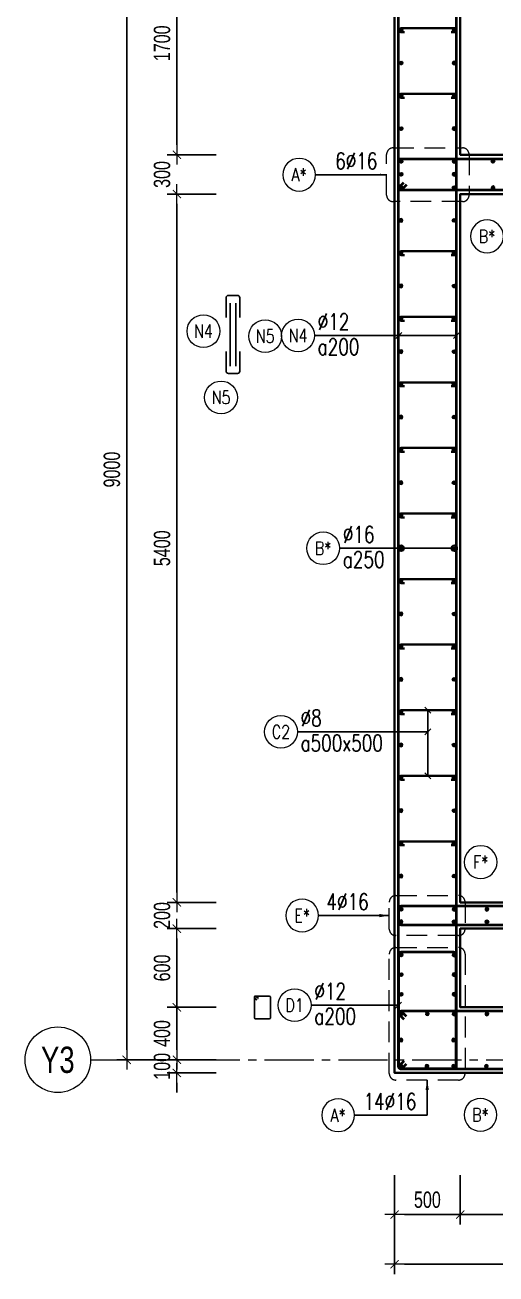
# Model space of a CAD drawing. Header units: millimetres. Extents: x 738475 to 1279438, y -34239 to 156422.
# Drawn here: x 1061456 to 1065044, y 100264 to 109788 of the extents above; entities that cross this region are included whole.
import ezdxf
from ezdxf.enums import TextEntityAlignment as Align

# ---------------------------------------------------------------- set-up
doc = ezdxf.new("R2010")
doc.units = ezdxf.units.MM
doc.header["$MEASUREMENT"] = 0
for name, pattern in [('HIDDEN', [9.525, 6.35, -3.175]), ('HIDDEN2', [4.7625, 3.175, -1.5875]), ('HT_Dim Grid$0$CENTER2', [1.125, 0.75, -0.125, 0.125, -0.125]), ('HT_Grid$0$CENTER2', [1.125, 0.75, -0.125, 0.125, -0.125])]:
    doc.linetypes.add(name, pattern=pattern)
doc.layers.get('0').update_dxf_attribs({"lineweight": 20})
doc.layers.get('Defpoints').update_dxf_attribs({"color": 151, "lineweight": 9})
doc.layers.add('Hidden', color=9, linetype='HIDDEN')
doc.layers.add('Ligature', color=1, linetype='Continuous')
for name, color, linetype, lineweight in [('HT_Dim Grid$0$NDC_S_AXIS', 5, 'HT_Dim Grid$0$CENTER2', 13), ('HT_Dim Grid$0$NDC_S_SYMBOL', 1, 'Continuous', 15), ('HT_Dim Grid$0$NDC_S_TEXT SYMBOL', 7, 'Continuous', 20), ('HT_Grid$0$NDC_S_AXIS', 5, 'HT_Grid$0$CENTER2', 13), ('KC-LEADER', 153, 'Continuous', 18), ('KC-THEP', 6, 'Continuous', 40), ('NDC_S_DIM', 1, 'Continuous', 15), ('NDC_S_HIDDEN', 8, 'HIDDEN2', 13), ('NDC_S_LEADER', 1, 'Continuous', 15), ('NDC_S_REBAR', 4, 'Continuous', 35), ('NDC_S_STIRRUP', 4, 'Continuous', 40), ('NDC_S_VN TEXT', 7, 'Continuous', 20), ('NDC_S_WALL', 6, 'Continuous', 35)]:
    doc.layers.add(name, color=color, linetype=linetype, lineweight=lineweight)
doc.styles.add('HT_Dim Grid$0$NDC_ANNO', font='', dxfattribs={"width": 0.8})
doc.styles.add('NDC_ARIAL', font='arial.ttf', dxfattribs={"width": 0.85})
doc.styles.add('NDC_DIM', font='', dxfattribs={"width": 0.75})
doc.styles.add('NDC_EN TXT', font='romans.shx', dxfattribs={"width": 0.8})
doc.styles.get('HT_Dim Grid$0$NDC_ANNO').set_extended_font_data('Dotum')
doc.styles.get('NDC_DIM').set_extended_font_data('Dotum')
doc.dimstyles.new('NDC_1-50', dxfattribs={"dimscale": 50, "dimtxt": 2.5, "dimasz": 1, "dimexe": 1.5, "dimexo": 0, "dimgap": 0.8, "dimtad": 1, "dimdec": 0, "dimdsep": 46, "dimtxsty": 'NDC_ARIAL', "dimblk": 'DIMMARK', "dimcen": 49999.938995, "dimdle": 1.5, "dimclrd": 1, "dimclre": 1, "dimclrt": 3, "dimadec": 0, "dimazin": 0, "dimtfac": 1, "dimtdec": 0, "dimtix": 1, "dimtmove": 2, "dimatfit": 3, "dimfxl": 1, "dimarcsym": 0})
doc.dimstyles.new('NDC_dim_30', dxfattribs={"dimscale": 30, "dimtxt": 2.5, "dimasz": 1.5, "dimexe": 1.5, "dimexo": 2.5, "dimgap": 1, "dimtad": 1, "dimdec": 0, "dimzin": 0, "dimdsep": 46, "dimtxsty": 'NDC_DIM', "dimblk": 'DIMMARK', "dimcen": 0.09, "dimdle": 1.2, "dimclrd": 1, "dimclre": 1, "dimclrt": 3, "dimadec": 0, "dimazin": 0, "dimtfac": 1, "dimtdec": 0, "dimtix": 1, "dimtofl": 0, "dimtmove": 0, "dimatfit": 3, "dimfxl": 6, "dimfxlon": 1, "dimtolj": 1, "dimtzin": 0, "dimarcsym": 0})
doc.dimstyles.new('NDC_dim_50', dxfattribs={"dimscale": 50, "dimtxt": 2.5, "dimasz": 1.5, "dimexe": 1.5, "dimexo": 2.5, "dimgap": 1, "dimtad": 1, "dimdec": 0, "dimzin": 0, "dimdsep": 46, "dimtxsty": 'NDC_DIM', "dimblk": 'DIMMARK', "dimcen": 0.09, "dimdle": 1.2, "dimclrd": 1, "dimclre": 1, "dimclrt": 3, "dimadec": 0, "dimazin": 0, "dimtfac": 1, "dimtdec": 0, "dimtix": 1, "dimtofl": 0, "dimtmove": 0, "dimatfit": 3, "dimfxl": 6, "dimfxlon": 1, "dimtolj": 1, "dimtzin": 0, "dimarcsym": 0})

# ---------------------------------------------------------------- blocks, each defined once
blk = doc.blocks.new('THEP')
at = {"layer": 'KC-LEADER', "color": 6}
blk.add_circle((0, 0), 14, dxfattribs=at)
at = {"layer": 'KC-THEP'}
for p, q in [((-14, 0), (14, 0)), ((9.9, 9.9), (-9.9, -9.9)), ((-9.9, 9.9), (9.9, -9.9)), ((0, 14), (0, -14))]:
    blk.add_line(p, q, dxfattribs=at)
blk = doc.blocks.new('DIMMARK')
at = {"layer": 'NDC_S_DIM', "color": 1}
blk.add_line((-1.5, 0), (1, 0), dxfattribs=at)
at = {"layer": 'NDC_S_DIM', "color": 2, "const_width": 0.1}
blk.add_lwpolyline([(-0.42, -0.42), (0.42, 0.42)], dxfattribs=at)
blk = doc.blocks.new('*U9')
blk.add_circle((2.5, 0), 2.5)
at = {"layer": 'NDC_S_VN TEXT', "color": 3, "style": 'NDC_EN TXT', "width": 0.75}
blk.add_attdef('DK2', text='', height=2.5, dxfattribs=at).set_placement((-0.85, 0.85), align=Align.RIGHT)
at = {"layer": 'NDC_S_VN TEXT', "color": 7, "style": 'NDC_EN TXT', "width": 0.8}
blk.add_attdef('SH3', text='', height=2, dxfattribs=at).set_placement((2.5, 0), align=Align.MIDDLE)
blk = doc.blocks.new('*U11')
blk.add_circle((-2.5, 0), 2.5)
at = {"layer": 'NDC_S_VN TEXT', "color": 3, "style": 'NDC_EN TXT', "width": 0.75}
for tag, p in [('DK1', (0.5, 0.85)), ('KC1', (0.5, -2.97))]:
    blk.add_attdef(tag, p, '', height=2.5, dxfattribs=at)
at = {"layer": 'NDC_S_VN TEXT', "color": 7, "style": 'NDC_EN TXT', "width": 0.8}
blk.add_attdef('SH2', text='', height=2, dxfattribs=at).set_placement((-2.5, 0), align=Align.MIDDLE)
blk = doc.blocks.new('*U10')
blk.add_circle((2.5, 0), 2.5)
at = {"layer": 'NDC_S_VN TEXT', "color": 3, "style": 'NDC_EN TXT'}
for tag, width, p in [('DK2', 0.75, (-0.85, 0.85)), ('KC2', 0.8, (-0.85, -2.97))]:
    blk.add_attdef(tag, text='', height=2.5, dxfattribs=dict(at, width=width)).set_placement(p, align=Align.RIGHT)
at = {"layer": 'NDC_S_VN TEXT', "color": 7, "style": 'NDC_EN TXT', "width": 0.8}
blk.add_attdef('SH3', text='', height=2, dxfattribs=at).set_placement((2.5, 0), align=Align.MIDDLE)
blk = doc.blocks.new('A$C7BC65A55')
at = {"layer": 'Ligature'}
for p, q in [((-15.2, 372, 0), (-15.2, 38.5, 0)), ((15.2, 372, 0), (15.2, 38.5, 0))]:
    blk.add_line(p, q, dxfattribs=at)
for points in [[(-36.2, 296.5), (-36.2, 400.9, -0.414214), (-24, 413.1), (24, 413.1, -0.414214), (36.2, 400.9), (36.2, 296.5)], [(-36.2, 116.5), (-36.2, 12.2, 0.414214), (-24, 0), (24, 0, 0.414214), (36.2, 12.2), (36.2, 116.5)]]:
    blk.add_lwpolyline(points, format="xyb", dxfattribs=at)
blk = doc.blocks.new('*U12')
blk.add_circle((-2.5, 0), 2.5)
at = {"layer": 'NDC_S_VN TEXT', "color": 3, "style": 'NDC_EN TXT', "width": 0.75}
for tag, p in [('DK1', (0.5, 0.85)), ('KC1', (0.5, -2.97))]:
    blk.add_attdef(tag, p, '', height=2.5, dxfattribs=at)
at = {"layer": 'NDC_S_VN TEXT', "color": 7, "style": 'NDC_EN TXT', "width": 0.8}
blk.add_attdef('SH2', text='', height=2, dxfattribs=at).set_placement((-2.5, 0), align=Align.MIDDLE)
blk = doc.blocks.new('*D1148')
at = {"layer": 'Defpoints', "color": 0, "transparency": 16777216}
for p in [(1062231.1, 110897.8), (1064282.8, 110897.8), (1064271.7, 101897.8)]:
    blk.add_point(p, dxfattribs=at)
at = {"layer": 'NDC_S_DIM', "color": 1, "lineweight": -2, "transparency": 16777216}
for p, q in [((1062531.1, 110897.8), (1062156.1, 110897.8)), ((1062231.1, 101972.8), (1062231.1, 110822.8)), ((1062531.1, 101897.8), (1062156.1, 101897.8))]:
    blk.add_line(p, q, dxfattribs=at)
at = {"layer": 'NDC_S_DIM', "color": 1, "lineweight": -2, "transparency": 16777216, "xscale": 75, "yscale": 75, "zscale": 75}
for p, rotation in [((1062231.1, 110897.8), 90), ((1062231.1, 101897.8), 270)]:
    blk.add_blockref('DIMMARK', p, dxfattribs=dict(at, rotation=rotation))
at = {"layer": 'NDC_S_DIM', "color": 3, "transparency": 16777216, "insert": (1062118.5, 106397.8), "char_height": 125, "attachment_point": 5, "rotation": 90, "style": 'NDC_DIM'}
blk.add_mtext('\\A1;9000', dxfattribs=at)
blk = doc.blocks.new('*D1149')
at = {"layer": 'Defpoints', "color": 0, "transparency": 16777216}
for p in [(1064771.7, 102379.5), (1064271.7, 101879.5), (1064771.7, 100717.5)]:
    blk.add_point(p, dxfattribs=at)
at = {"layer": 'NDC_S_DIM', "color": 1, "lineweight": -2, "transparency": 16777216}
for p, q in [((1064271.7, 101017.5), (1064271.7, 100642.5)), ((1064771.7, 101017.5), (1064771.7, 100642.5)), ((1064346.7, 100717.5), (1064696.7, 100717.5))]:
    blk.add_line(p, q, dxfattribs=at)
at = {"layer": 'NDC_S_DIM', "color": 1, "lineweight": -2, "transparency": 16777216, "xscale": 75, "yscale": 75, "zscale": 75, "rotation": 180}
blk.add_blockref('DIMMARK', (1064271.7, 100717.5), dxfattribs=at)
at = {"layer": 'NDC_S_DIM', "color": 1, "lineweight": -2, "transparency": 16777216, "xscale": 75, "yscale": 75, "zscale": 75}
blk.add_blockref('DIMMARK', (1064771.7, 100717.5), dxfattribs=at)
at = {"layer": 'NDC_S_DIM', "color": 3, "transparency": 16777216, "insert": (1064521.7, 100830.1), "char_height": 125, "attachment_point": 5, "style": 'NDC_DIM'}
blk.add_mtext('\\A1;500', dxfattribs=at)
blk = doc.blocks.new('*D1150')
at = {"layer": 'Defpoints', "color": 0, "transparency": 16777216}
for p in [(1064771.7, 102379.5), (1067471.7, 102379.5), (1067471.7, 100717.5)]:
    blk.add_point(p, dxfattribs=at)
at = {"layer": 'NDC_S_DIM', "color": 1, "lineweight": -2, "transparency": 16777216}
for p, q in [((1064771.7, 101017.5), (1064771.7, 100642.5)), ((1067471.7, 101017.5), (1067471.7, 100642.5)), ((1064846.7, 100717.5), (1067396.7, 100717.5))]:
    blk.add_line(p, q, dxfattribs=at)
at = {"layer": 'NDC_S_DIM', "color": 1, "lineweight": -2, "transparency": 16777216, "xscale": 75, "yscale": 75, "zscale": 75, "rotation": 180}
blk.add_blockref('DIMMARK', (1064771.7, 100717.5), dxfattribs=at)
at = {"layer": 'NDC_S_DIM', "color": 1, "lineweight": -2, "transparency": 16777216, "xscale": 75, "yscale": 75, "zscale": 75}
blk.add_blockref('DIMMARK', (1067471.7, 100717.5), dxfattribs=at)
at = {"layer": 'NDC_S_DIM', "color": 3, "transparency": 16777216, "insert": (1066121.7, 100830.1), "char_height": 125, "attachment_point": 5, "style": 'NDC_DIM'}
blk.add_mtext('\\A1;2700', dxfattribs=at)
blk = doc.blocks.new('*D1159')
at = {"layer": 'Defpoints', "color": 0, "transparency": 16777216}
for p in [(1064271.7, 101879.5), (1073071.7, 101897.8), (1073071.7, 100339.2)]:
    blk.add_point(p, dxfattribs=at)
at = {"layer": 'NDC_S_DIM', "color": 1, "lineweight": -2, "transparency": 16777216}
for p, q in [((1064271.7, 100639.2), (1064271.7, 100264.2)), ((1073071.7, 100639.2), (1073071.7, 100264.2)), ((1064346.7, 100339.2), (1072996.7, 100339.2))]:
    blk.add_line(p, q, dxfattribs=at)
at = {"layer": 'NDC_S_DIM', "color": 1, "lineweight": -2, "transparency": 16777216, "xscale": 75, "yscale": 75, "zscale": 75, "rotation": 180}
blk.add_blockref('DIMMARK', (1064271.7, 100339.2), dxfattribs=at)
at = {"layer": 'NDC_S_DIM', "color": 1, "lineweight": -2, "transparency": 16777216, "xscale": 75, "yscale": 75, "zscale": 75}
blk.add_blockref('DIMMARK', (1073071.7, 100339.2), dxfattribs=at)
at = {"layer": 'NDC_S_DIM', "color": 3, "transparency": 16777216, "insert": (1068671.7, 100451.8), "char_height": 125, "attachment_point": 5, "style": 'NDC_DIM'}
blk.add_mtext('\\A1;8800', dxfattribs=at)
blk = doc.blocks.new('*U20')
at = {"layer": 'HT_Dim Grid$0$NDC_S_SYMBOL'}
blk.add_line((5, 0), (9, 0), dxfattribs=at)
blk.add_circle((0, 0), 5, dxfattribs=at)
at = {"layer": 'HT_Dim Grid$0$NDC_S_TEXT SYMBOL', "color": 7, "style": 'HT_Dim Grid$0$NDC_ANNO', "width": 0.8}
blk.add_attdef('GRID', text='', height=4, rotation=270, dxfattribs=at).set_placement((0, 0), align=Align.MIDDLE)
blk = doc.blocks.new('*D1175')
at = {"layer": 'Defpoints', "color": 0, "ltscale": 200, "transparency": 16777216}
for p in [(1064771.7, 110497.8), (1062613, 108797.8), (1064771.7, 108797.8)]:
    blk.add_point(p, dxfattribs=at)
at = {"layer": 'NDC_S_DIM', "color": 1, "lineweight": -2, "ltscale": 200, "transparency": 16777216}
for p, q in [((1062913, 110497.8), (1062538, 110497.8)), ((1062613, 110422.8), (1062613, 108872.8)), ((1062913, 108797.8), (1062538, 108797.8))]:
    blk.add_line(p, q, dxfattribs=at)
at = {"layer": 'NDC_S_DIM', "color": 1, "lineweight": -2, "ltscale": 200, "transparency": 16777216, "xscale": 75, "yscale": 75, "zscale": 75}
for p, rotation in [((1062613, 110497.8), 90), ((1062613, 108797.8), 270)]:
    blk.add_blockref('DIMMARK', p, dxfattribs=dict(at, rotation=rotation))
at = {"layer": 'NDC_S_DIM', "color": 3, "ltscale": 200, "transparency": 16777216, "insert": (1062500.4, 109647.8), "char_height": 125, "attachment_point": 5, "rotation": 90, "style": 'NDC_DIM'}
blk.add_mtext('\\A1;1700', dxfattribs=at)
blk = doc.blocks.new('*D1176')
at = {"layer": 'Defpoints', "color": 0, "ltscale": 200, "transparency": 16777216}
for p in [(1064771.7, 108797.8), (1062613, 108497.8), (1064771.7, 108497.8)]:
    blk.add_point(p, dxfattribs=at)
at = {"layer": 'NDC_S_DIM', "color": 1, "lineweight": -2, "ltscale": 200, "transparency": 16777216}
for p, q in [((1062613, 108872.8), (1062613, 108947.8)), ((1062913, 108797.8), (1062538, 108797.8)), ((1062913, 108497.8), (1062538, 108497.8)), ((1062613, 108422.8), (1062613, 108347.8))]:
    blk.add_line(p, q, dxfattribs=at)
at = {"layer": 'NDC_S_DIM', "color": 1, "lineweight": -2, "ltscale": 200, "transparency": 16777216, "xscale": 75, "yscale": 75, "zscale": 75}
for p, rotation in [((1062613, 108797.8), 270), ((1062613, 108497.8), 90)]:
    blk.add_blockref('DIMMARK', p, dxfattribs=dict(at, rotation=rotation))
at = {"layer": 'NDC_S_DIM', "color": 3, "ltscale": 200, "transparency": 16777216, "insert": (1062500.4, 108647.8), "char_height": 125, "attachment_point": 5, "rotation": 90, "style": 'NDC_DIM'}
blk.add_mtext('\\A1;300', dxfattribs=at)
blk = doc.blocks.new('*D1177')
at = {"layer": 'Defpoints', "color": 0, "ltscale": 200, "transparency": 16777216}
for p in [(1064771.7, 108497.8), (1062613, 103097.8), (1064771.7, 103097.8)]:
    blk.add_point(p, dxfattribs=at)
at = {"layer": 'NDC_S_DIM', "color": 1, "lineweight": -2, "ltscale": 200, "transparency": 16777216}
for p, q in [((1062913, 108497.8), (1062538, 108497.8)), ((1062613, 108422.8), (1062613, 103172.8)), ((1062913, 103097.8), (1062538, 103097.8))]:
    blk.add_line(p, q, dxfattribs=at)
at = {"layer": 'NDC_S_DIM', "color": 1, "lineweight": -2, "ltscale": 200, "transparency": 16777216, "xscale": 75, "yscale": 75, "zscale": 75}
for p, rotation in [((1062613, 108497.8), 90), ((1062613, 103097.8), 270)]:
    blk.add_blockref('DIMMARK', p, dxfattribs=dict(at, rotation=rotation))
at = {"layer": 'NDC_S_DIM', "color": 3, "ltscale": 200, "transparency": 16777216, "insert": (1062500.4, 105797.8), "char_height": 125, "attachment_point": 5, "rotation": 90, "style": 'NDC_DIM'}
blk.add_mtext('\\A1;5400', dxfattribs=at)
blk = doc.blocks.new('*D1178')
at = {"layer": 'Defpoints', "color": 0, "ltscale": 200, "transparency": 16777216}
for p in [(1064771.7, 103097.8), (1062613, 102897.8), (1064771.7, 102897.8)]:
    blk.add_point(p, dxfattribs=at)
at = {"layer": 'NDC_S_DIM', "color": 1, "lineweight": -2, "ltscale": 200, "transparency": 16777216}
for p, q in [((1062613, 103172.8), (1062613, 103247.8)), ((1062913, 103097.8), (1062538, 103097.8)), ((1062913, 102897.8), (1062538, 102897.8)), ((1062613, 102822.8), (1062613, 102747.8))]:
    blk.add_line(p, q, dxfattribs=at)
at = {"layer": 'NDC_S_DIM', "color": 1, "lineweight": -2, "ltscale": 200, "transparency": 16777216, "xscale": 75, "yscale": 75, "zscale": 75}
for p, rotation in [((1062613, 103097.8), 270), ((1062613, 102897.8), 90)]:
    blk.add_blockref('DIMMARK', p, dxfattribs=dict(at, rotation=rotation))
at = {"layer": 'NDC_S_DIM', "color": 3, "ltscale": 200, "transparency": 16777216, "insert": (1062500.4, 102997.8), "char_height": 125, "attachment_point": 5, "rotation": 90, "style": 'NDC_DIM'}
blk.add_mtext('\\A1;200', dxfattribs=at)
blk = doc.blocks.new('*D1179')
at = {"layer": 'Defpoints', "color": 0, "ltscale": 200, "transparency": 16777216}
for p in [(1064771.7, 102897.8), (1062613, 102297.8), (1064771.7, 102297.8)]:
    blk.add_point(p, dxfattribs=at)
at = {"layer": 'NDC_S_DIM', "color": 1, "lineweight": -2, "ltscale": 200, "transparency": 16777216}
for p, q in [((1062913, 102897.8), (1062538, 102897.8)), ((1062613, 102822.8), (1062613, 102372.8)), ((1062913, 102297.8), (1062538, 102297.8))]:
    blk.add_line(p, q, dxfattribs=at)
at = {"layer": 'NDC_S_DIM', "color": 1, "lineweight": -2, "ltscale": 200, "transparency": 16777216, "xscale": 75, "yscale": 75, "zscale": 75}
for p, rotation in [((1062613, 102897.8), 90), ((1062613, 102297.8), 270)]:
    blk.add_blockref('DIMMARK', p, dxfattribs=dict(at, rotation=rotation))
at = {"layer": 'NDC_S_DIM', "color": 3, "ltscale": 200, "transparency": 16777216, "insert": (1062500.4, 102597.8), "char_height": 125, "attachment_point": 5, "rotation": 90, "style": 'NDC_DIM'}
blk.add_mtext('\\A1;600', dxfattribs=at)
blk = doc.blocks.new('*D1180')
at = {"layer": 'Defpoints', "color": 0, "ltscale": 200, "transparency": 16777216}
for p in [(1064771.7, 102297.8), (1062613, 101897.8), (1064771.7, 101897.8)]:
    blk.add_point(p, dxfattribs=at)
at = {"layer": 'NDC_S_DIM', "color": 1, "lineweight": -2, "ltscale": 200, "transparency": 16777216}
for p, q in [((1062913, 102297.8), (1062538, 102297.8)), ((1062613, 102222.8), (1062613, 101972.8)), ((1062913, 101897.8), (1062538, 101897.8))]:
    blk.add_line(p, q, dxfattribs=at)
at = {"layer": 'NDC_S_DIM', "color": 1, "lineweight": -2, "ltscale": 200, "transparency": 16777216, "xscale": 75, "yscale": 75, "zscale": 75}
for p, rotation in [((1062613, 102297.8), 90), ((1062613, 101897.8), 270)]:
    blk.add_blockref('DIMMARK', p, dxfattribs=dict(at, rotation=rotation))
at = {"layer": 'NDC_S_DIM', "color": 3, "ltscale": 200, "transparency": 16777216, "insert": (1062500.4, 102097.8), "char_height": 125, "attachment_point": 5, "rotation": 90, "style": 'NDC_DIM'}
blk.add_mtext('\\A1;400', dxfattribs=at)
blk = doc.blocks.new('*D1181')
at = {"layer": 'Defpoints', "color": 0, "ltscale": 200, "transparency": 16777216}
for p in [(1064771.7, 101897.8), (1062613, 101797.8), (1064771.7, 101797.8)]:
    blk.add_point(p, dxfattribs=at)
at = {"layer": 'NDC_S_DIM', "color": 1, "lineweight": -2, "ltscale": 200, "transparency": 16777216}
for p, q in [((1062613, 101972.8), (1062613, 102047.8)), ((1062913, 101897.8), (1062538, 101897.8)), ((1062913, 101797.8), (1062538, 101797.8)), ((1062613, 101722.8), (1062613, 101647.8))]:
    blk.add_line(p, q, dxfattribs=at)
at = {"layer": 'NDC_S_DIM', "color": 1, "lineweight": -2, "ltscale": 200, "transparency": 16777216, "xscale": 75, "yscale": 75, "zscale": 75}
for p, rotation in [((1062613, 101897.8), 270), ((1062613, 101797.8), 90)]:
    blk.add_blockref('DIMMARK', p, dxfattribs=dict(at, rotation=rotation))
at = {"layer": 'NDC_S_DIM', "color": 3, "ltscale": 200, "transparency": 16777216, "insert": (1062500.4, 101847.8), "char_height": 125, "attachment_point": 5, "rotation": 90, "style": 'NDC_DIM'}
blk.add_mtext('\\A1;100', dxfattribs=at)

msp = doc.modelspace()

# ---------------------------------------------------------------- linework, layer by layer
for centre in [(1062815.33, 107452.804), (1063286.299, 107414.644), (1062949.778, 106947.802)]:
    msp.add_circle(centre, 125)
at = {"layer": 'HT_Grid$0$NDC_S_AXIS', "ltscale": 500}
msp.add_line((1062156.128, 101897.806), (1078402.583, 101897.806), dxfattribs=at)
at = {"layer": 'Ligature'}
msp.add_lwpolyline([(1063222.811, 102353.473), (1063206.846, 102369.439, -0.66817864), (1063212.619, 102383.377), (1063317.248, 102383.377, -0.41421356), (1063325.413, 102375.212), (1063325.413, 102218.105, -0.41421356), (1063317.248, 102209.94), (1063212.619, 102209.94, -0.41421356), (1063204.454, 102218.105), (1063204.454, 102375.212, -0.66817864), (1063218.392, 102380.986), (1063234.358, 102365.02)], format="xyb", dxfattribs=at)
at = {"layer": 'NDC_S_HIDDEN', "ltscale": 50}
for points in [[(1064260.783, 108850.226), (1064789.677, 108850.226, -0.41421356), (1064839.677, 108800.226), (1064839.677, 108490.934, -0.41421356), (1064789.677, 108440.934), (1064260.783, 108440.934, -0.41421356), (1064210.783, 108490.934), (1064210.783, 108800.226, -0.41421356)], [(1064281.377, 103149.788), (1064758.872, 103149.788, -0.41421356), (1064808.872, 103099.788), (1064808.872, 102894.781, -0.41421356), (1064758.872, 102844.781), (1064281.377, 102844.781, -0.41421356), (1064231.377, 102894.781), (1064231.377, 103099.788, -0.41421356)], [(1064281.377, 102753.743), (1064758.872, 102753.743, -0.41421356), (1064808.872, 102703.743), (1064808.872, 101793.085, -0.41421356), (1064758.872, 101743.085), (1064281.377, 101743.085, -0.41421356), (1064231.377, 101793.085), (1064231.377, 102703.743, -0.41421356)]]:
    msp.add_lwpolyline(points, format="xyb", close=True, dxfattribs=at)
at = {"layer": 'NDC_S_REBAR'}
for points in [[(1064346.673, 109732.806), (1064321.673, 109732.806, -1), (1064321.673, 109762.806), (1064727.141, 109762.806, -1), (1064727.141, 109732.806), (1064702.141, 109732.806)], [(1064346.673, 109232.806), (1064321.673, 109232.806, -1), (1064321.673, 109262.806), (1064727.141, 109262.806, -1), (1064727.141, 109232.806), (1064702.141, 109232.806)], [(1064346.673, 108032.806), (1064321.673, 108032.806, -1), (1064321.673, 108062.806), (1064727.141, 108062.806, -1), (1064727.141, 108032.806), (1064702.141, 108032.806)], [(1064346.673, 107532.806), (1064321.673, 107532.806, -1), (1064321.673, 107562.806), (1064727.141, 107562.806, -1), (1064727.141, 107532.806), (1064702.141, 107532.806)], [(1064346.673, 107032.806), (1064321.673, 107032.806, -1), (1064321.673, 107062.806), (1064727.141, 107062.806, -1), (1064727.141, 107032.806), (1064702.141, 107032.806)], [(1064346.673, 106532.806), (1064321.673, 106532.806, -1), (1064321.673, 106562.806), (1064727.141, 106562.806, -1), (1064727.141, 106532.806), (1064702.141, 106532.806)], [(1064346.673, 106032.806), (1064321.673, 106032.806, -1), (1064321.673, 106062.806), (1064727.141, 106062.806, -1), (1064727.141, 106032.806), (1064702.141, 106032.806)], [(1064346.673, 105532.806), (1064321.673, 105532.806, -1), (1064321.673, 105562.806), (1064727.141, 105562.806, -1), (1064727.141, 105532.806), (1064702.141, 105532.806)], [(1064346.673, 105032.806), (1064321.673, 105032.806, -1), (1064321.673, 105062.806), (1064727.141, 105062.806, -1), (1064727.141, 105032.806), (1064702.141, 105032.806)], [(1064346.673, 104532.806), (1064321.673, 104532.806, -1), (1064321.673, 104562.806), (1064727.141, 104562.806, -1), (1064727.141, 104532.806), (1064702.141, 104532.806)], [(1064346.673, 104032.806), (1064321.673, 104032.806, -1), (1064321.673, 104062.806), (1064727.141, 104062.806, -1), (1064727.141, 104032.806), (1064702.141, 104032.806)], [(1064346.673, 103532.806), (1064321.673, 103532.806, -1), (1064321.673, 103562.806), (1064727.141, 103562.806, -1), (1064727.141, 103532.806), (1064702.141, 103532.806)]]:
    msp.add_lwpolyline(points, format="xyb", dxfattribs=at)
at = {"layer": 'NDC_S_STIRRUP'}
for points in [[(1064341.673, 110907.806), (1064301.673, 110947.806, -0.41421356), (1064321.673, 110967.806), (1064721.673, 110967.806, -0.41421356), (1064741.673, 110947.806), (1064741.673, 101847.806, -0.41421356), (1064721.673, 101827.806), (1064321.673, 101827.806, -0.41421356), (1064301.673, 101847.806), (1064301.673, 110947.806, -0.41421356), (1064321.673, 110967.806), (1064361.673, 110927.806)], [(1064361.673, 108567.806), (1064321.673, 108527.806, -0.41421356), (1064301.673, 108547.806), (1064301.673, 108747.806, -0.41421356), (1064321.673, 108767.806), (1068921.673, 108767.806, -0.41421356), (1068941.673, 108747.806), (1068941.673, 108547.806, -0.41435759), (1068921.673, 108527.806), (1064321.673, 108527.806, -0.41421356), (1064301.673, 108547.806), (1064341.673, 108587.806)], [(1067681.673, 102967.806), (1067721.673, 102927.806, 0.41421356), (1067741.673, 102947.806), (1067741.673, 103047.806, 0.41421356), (1067721.673, 103067.806), (1064321.673, 103067.806, 0.41421356), (1064301.673, 103047.806), (1064301.673, 102947.806, 0.41435759), (1064321.673, 102927.806), (1067721.673, 102927.806, 0.41421356), (1067741.673, 102947.806), (1067701.673, 102987.806)], [(1064341.673, 101887.806), (1064301.673, 101847.806, 0.41421356), (1064321.673, 101827.806), (1064721.673, 101827.806, 0.41421356), (1064741.673, 101847.806), (1064741.673, 102697.623, 0.41421356), (1064721.673, 102717.623), (1064321.673, 102717.623, 0.41421356), (1064301.673, 102697.623), (1064301.673, 101847.806, 0.41421356), (1064321.673, 101827.806), (1064361.673, 101867.806)], [(1064361.673, 102227.806), (1064321.673, 102267.806, 0.41421356), (1064301.673, 102247.806), (1064301.673, 101847.806, 0.41421356), (1064321.673, 101827.806), (1067721.701, 101827.806, 0.41421356), (1067741.701, 101847.806), (1067741.701, 102247.806, 0.41421356), (1067721.701, 102267.806), (1064321.673, 102267.806, 0.41421356), (1064301.673, 102247.806), (1064341.673, 102207.806)]]:
    msp.add_lwpolyline(points, format="xyb", dxfattribs=at)
at = {"layer": 'NDC_S_WALL'}
msp.add_lwpolyline([(1064271.673, 110997.806), (1064271.673, 101797.806), (1067771.673, 101797.806), (1067771.673, 102297.806), (1067771.673, 102297.806), (1067771.673, 103747.806), (1067471.673, 103747.806), (1067471.673, 103097.806), (1064771.673, 103097.806), (1064771.673, 108497.806), (1067471.673, 108497.806), (1067471.673, 107847.806), (1067771.673, 107847.806), (1067771.673, 108497.806), (1068971.673, 108497.806), (1068971.673, 110997.806), (1066474.013, 110997.806), (1066474.013, 110497.806), (1068671.673, 110497.806), (1068671.673, 108797.806), (1064771.673, 108797.806), (1064771.673, 110497.806), (1065671.673, 110497.806), (1065671.673, 110997.806)], close=True, dxfattribs=at)
msp.add_lwpolyline([(1067471.673, 102897.806), (1064771.673, 102897.806), (1064771.673, 102297.806), (1067471.673, 102297.806), (1067471.673, 102897.806)], dxfattribs=at)

# ---------------------------------------------------------------- block references
at = {"layer": 'Hidden', "xscale": 1.44, "yscale": 1.44, "zscale": 1.44}
msp.add_blockref('A$C7BC65A55', (1063040.41, 107130.524, 0.03), dxfattribs=at)
at = {"layer": 'HT_Dim Grid$0$NDC_S_AXIS'}
ref = msp.add_blockref('*U20', (1061706.128, 101897.806), dxfattribs=dict(at, xscale=50, yscale=50, zscale=150))
ref.add_attrib('GRID', 'Y3', dxfattribs={"layer": 'HT_Dim Grid$0$NDC_S_TEXT SYMBOL', "color": 7, "height": 200, "style": 'HT_Dim Grid$0$NDC_ANNO', "width": 0.8}).set_placement((1061706.128, 101897.806), align=Align.MIDDLE)
at = {"layer": 'KC-THEP'}
for p, rotation in [((1064321.673, 109747.806), 9.668564436380946), ((1064321.673, 109497.806), 9.668564436380946), ((1064321.673, 109247.806), 9.668564436380946), ((1064321.673, 108997.806), 9.668564436380946), ((1064321.673, 108747.806), 9.668564436380946), ((1065021.701, 108749.052), 189.6685644363809), ((1064321.673, 108649.598), 9.668564436380946), ((1064725.185, 108547.806), 9.668564436380926), ((1064725.185, 108297.806), 9.668564436380926), ((1064725.185, 108047.806), 9.668564436380926), ((1064725.185, 107797.806), 9.668564436380926), ((1064725.185, 107547.806), 9.668564436380926), ((1064725.185, 107297.806), 9.668564436380926), ((1064725.185, 107047.806), 9.668564436380926), ((1064725.185, 106797.806), 9.668564436380926), ((1064725.185, 106547.806), 9.668564436380926), ((1064725.185, 106297.806), 9.668564436380926), ((1064725.185, 106047.806), 9.668564436380926), ((1064725.185, 105797.806), 9.668564436380926), ((1064725.185, 105547.806), 9.668564436380926), ((1064725.185, 105297.806), 9.668564436380926), ((1064725.185, 105047.806), 9.668564436380926), ((1064725.185, 104797.806), 9.668564436380926), ((1064725.185, 104547.806), 9.668564436380926), ((1064725.185, 104297.806), 9.668564436380926), ((1064725.185, 104047.806), 9.668564436380926), ((1064725.185, 103797.806), 9.668564436380926), ((1064725.185, 103547.806), 9.668564436380926), ((1064725.185, 103297.806), 9.668564436380926), ((1064321.673, 103045.958), 9.668564436380946), ((1064725.185, 102949.655), 9.668564436380946), ((1064975.185, 102949.655), 9.668564436380946), ((1064321.673, 102697.806), 9.668564436380946), ((1064321.673, 102547.806), 9.668564436380946), ((1064321.673, 102397.806), 9.668564436380946), ((1064321.673, 102247.806), 9.668564436380946)]:
    msp.add_blockref('THEP', p, dxfattribs=dict(at, rotation=rotation))
at = {"layer": 'KC-THEP', "xscale": -1}
for p, rotation in [((1064725.185, 109747.806), 170.331435563619), ((1064725.185, 109497.806), 170.331435563619), ((1064725.185, 109247.806), 170.331435563619), ((1064725.185, 108997.806), 170.331435563619), ((1064725.185, 108747.806), 170.331435563619), ((1064725.185, 108649.598), 170.331435563619), ((1064321.673, 108547.806), 170.331435563619), ((1065021.701, 108545.959), 350.3314355636191), ((1064321.673, 108297.806), 170.331435563619), ((1064321.673, 108047.806), 170.331435563619), ((1064321.673, 107797.806), 170.331435563619), ((1064321.673, 107547.806), 170.331435563619), ((1064321.673, 107297.806), 170.331435563619), ((1064321.673, 107047.806), 170.331435563619), ((1064321.673, 106797.806), 170.331435563619), ((1064321.673, 106547.806), 170.331435563619), ((1064321.673, 106297.806), 170.331435563619), ((1064321.673, 106047.806), 170.331435563619), ((1064321.673, 105797.806), 170.331435563619), ((1064321.673, 105547.806), 170.331435563619), ((1064321.673, 105297.806), 170.331435563619), ((1064321.673, 105047.806), 170.331435563619), ((1064321.673, 104797.806), 170.331435563619), ((1064321.673, 104547.806), 170.331435563619), ((1064321.673, 104297.806), 170.331435563619), ((1064321.673, 104047.806), 170.331435563619), ((1064321.673, 103797.806), 170.331435563619), ((1064321.673, 103547.806), 170.331435563619), ((1064321.673, 103297.806), 170.331435563619), ((1064725.185, 103045.958), 170.331435563619), ((1064975.185, 103045.958), 170.331435563619), ((1064321.673, 102949.655), 170.331435563619), ((1064725.185, 102697.806), 170.331435563619), ((1064725.185, 102547.806), 170.331435563619), ((1064725.185, 102397.806), 170.331435563619), ((1064521.564, 102248.423), 170.331435563619), ((1064725.185, 102247.806), 170.331435563619), ((1064975.185, 102247.806), 170.331435563619), ((1064321.673, 102047.806), 170.331435563619), ((1064721.673, 102047.806), 170.331435563619), ((1064321.673, 101847.806), 170.331435563619), ((1064518.052, 101848.423), 170.331435563619), ((1064721.673, 101847.806), 170.331435563619), ((1064971.673, 101847.806), 170.331435563619)]:
    msp.add_blockref('THEP', p, dxfattribs=dict(at, rotation=rotation))
at = {"layer": 'NDC_S_VN TEXT'}
ref = msp.add_blockref('*U9', (1063670.013, 108645.761), dxfattribs=dict(at, xscale=-50, yscale=50, zscale=50))
ref.add_attrib('SH3', 'A*', dxfattribs={"color": 7, "height": 100, "style": 'NDC_EN TXT', "width": 0.8}).set_placement((1063545.013, 108645.761), align=Align.MIDDLE)
ref.add_attrib('DK2', '6%%C16', dxfattribs={"color": 3, "height": 125, "style": 'NDC_EN TXT', "width": 0.75}).set_placement((1064141.084, 108688.036), align=Align.RIGHT)
ref = msp.add_blockref('*U10', (1065101.089, 108176.247), dxfattribs=dict(at, xscale=-50, yscale=50, zscale=50))
ref.add_attrib('SH3', 'B*', dxfattribs={"color": 7, "height": 100, "style": 'NDC_EN TXT', "width": 0.8}).set_placement((1064976.089, 108176.247), align=Align.MIDDLE)
ref.add_attrib('DK2', '%%C16', dxfattribs={"color": 3, "height": 125, "style": 'NDC_EN TXT', "width": 0.75}).set_placement((1065393.589, 108218.522), align=Align.RIGHT)
ref.add_attrib('KC2', 'a250', dxfattribs={"color": 3, "height": 125, "style": 'NDC_EN TXT', "width": 0.8}).set_placement((1065505.494, 108027.62), align=Align.RIGHT)
at = {"layer": 'NDC_S_VN TEXT', "xscale": 50, "yscale": 50, "zscale": 50}
for name, p, values in [('*U11', (1063661.242, 107419.813), {'SH2': 'N4', 'DK1': '%%C12', 'KC1': 'a200'}), ('*U11', (1063852.726, 105797.806), {'SH2': 'B*', 'DK1': '%%C16', 'KC1': 'a250'}), ('*U12', (1063531.094, 104398.445), {'SH2': 'C2', 'DK1': '%%c8', 'KC1': 'a500x500'}), ('*U11', (1063635.736, 102314.474), {'SH2': 'D1', 'DK1': '%%C12', 'KC1': 'a200'})]:
    msp.add_blockref(name, p, dxfattribs=at).add_auto_attribs(values)
at = {"layer": 'NDC_S_VN TEXT'}
ref = msp.add_blockref('*U10', (1065053.047, 103405.046), dxfattribs=dict(at, xscale=-50, yscale=50, zscale=50))
ref.add_attrib('SH3', 'F*', dxfattribs={"color": 7, "height": 100, "style": 'NDC_EN TXT', "width": 0.8}).set_placement((1064928.047, 103405.046), align=Align.MIDDLE)
ref.add_attrib('DK2', '%%C16', dxfattribs={"color": 3, "height": 125, "style": 'NDC_EN TXT', "width": 0.75}).set_placement((1065345.547, 103447.321), align=Align.RIGHT)
ref.add_attrib('KC2', 'a250', dxfattribs={"color": 3, "height": 125, "style": 'NDC_EN TXT', "width": 0.8}).set_placement((1065457.451, 103256.419), align=Align.RIGHT)
ref = msp.add_blockref('*U9', (1063692.544, 102997.465), dxfattribs=dict(at, xscale=-50, yscale=50, zscale=50))
ref.add_attrib('SH3', 'E*', dxfattribs={"color": 7, "height": 100, "style": 'NDC_EN TXT', "width": 0.8}).set_placement((1063567.544, 102997.465), align=Align.MIDDLE)
ref.add_attrib('DK2', '4%%C16', dxfattribs={"color": 3, "height": 125, "style": 'NDC_EN TXT', "width": 0.75}).set_placement((1064074.33, 103039.741), align=Align.RIGHT)
ref = msp.add_blockref('*U9', (1063966.361, 101474.766), dxfattribs=dict(at, xscale=-50, yscale=50, zscale=50))
ref.add_attrib('SH3', 'A*', dxfattribs={"color": 7, "height": 100, "style": 'NDC_EN TXT', "width": 0.8}).set_placement((1063841.361, 101474.766), align=Align.MIDDLE)
ref.add_attrib('DK2', '14%%C16', dxfattribs={"color": 3, "height": 125, "style": 'NDC_EN TXT', "width": 0.75}).set_placement((1064437.433, 101517.041), align=Align.RIGHT)
ref = msp.add_blockref('*U10', (1065051.061, 101478.094), dxfattribs=dict(at, xscale=-50, yscale=50, zscale=50))
ref.add_attrib('SH3', 'B*', dxfattribs={"color": 7, "height": 100, "style": 'NDC_EN TXT', "width": 0.8}).set_placement((1064926.061, 101478.094), align=Align.MIDDLE)
ref.add_attrib('DK2', '%%C16', dxfattribs={"color": 3, "height": 125, "style": 'NDC_EN TXT', "width": 0.75}).set_placement((1065343.561, 101520.369), align=Align.RIGHT)
ref.add_attrib('KC2', 'a250', dxfattribs={"color": 3, "height": 125, "style": 'NDC_EN TXT', "width": 0.8}).set_placement((1065455.466, 101329.467), align=Align.RIGHT)

# ---------------------------------------------------------------- texts
at = {"layer": 'NDC_S_VN TEXT', "color": 7, "style": 'NDC_EN TXT', "width": 0.8}
for tag, p in [('N4', (1062815.33, 107452.804)), ('N5', (1063286.299, 107414.644)), ('N5', (1062949.778, 106947.802))]:
    msp.add_attdef(tag, text='3', height=100, dxfattribs=at).set_placement(p, align=Align.MIDDLE)

# ---------------------------------------------------------------- dimensions: what is measured, and where the dimension line sits
at = {"layer": 'NDC_S_DIM'}
dim = msp.add_linear_dim(base=(1062231.128, 110897.806), p1=(1064271.673, 101897.806), p2=(1064282.762, 110897.806), angle=90, dimstyle='NDC_dim_50', dxfattribs=at)
dim.commit()
dim.dimension.update_dxf_attribs({"geometry": '*D1148', "text_midpoint": (1062118.544, 106397.806)})
at = {"layer": 'NDC_S_DIM', "ltscale": 200}
for base, p1, p2, picture, middle in [((1062613.021, 108797.806), (1064771.673, 110497.806), (1064771.673, 108797.806), '*D1175', (1062500.436, 109647.806)), ((1062613.021, 108497.806), (1064771.673, 108797.806), (1064771.673, 108497.806), '*D1176', (1062500.436, 108647.806)), ((1062613.021, 103097.806), (1064771.673, 108497.806), (1064771.673, 103097.806), '*D1177', (1062500.436, 105797.806)), ((1062613.021, 102897.806), (1064771.673, 103097.806), (1064771.673, 102897.806), '*D1178', (1062500.436, 102997.806)), ((1062613.021, 102297.806), (1064771.673, 102897.806), (1064771.673, 102297.806), '*D1179', (1062500.436, 102597.806)), ((1062613.021, 101897.806), (1064771.673, 102297.806), (1064771.673, 101897.806), '*D1180', (1062500.436, 102097.806)), ((1062613.021, 101797.806), (1064771.673, 101897.806), (1064771.673, 101797.806), '*D1181', (1062500.436, 101847.806))]:
    dim = msp.add_linear_dim(base=base, p1=p1, p2=p2, angle=90, dimstyle='NDC_dim_50', override={"dimtmove": 1}, dxfattribs=at)
    dim.commit()
    dim.dimension.update_dxf_attribs({"geometry": picture, "text_midpoint": middle})
at = {"layer": 'NDC_S_DIM'}
for base, p2, picture, middle in [((1064771.673, 100717.508), (1064771.673, 102379.501), '*D1149', (1064521.673, 100830.093)), ((1073071.673, 100339.235), (1073071.673, 101897.806), '*D1159', (1068671.673, 100451.82))]:
    dim = msp.add_linear_dim(base=base, p1=(1064271.673, 101879.501), p2=p2, dimstyle='NDC_dim_50', dxfattribs=at)
    dim.commit()
    dim.dimension.update_dxf_attribs({"geometry": picture, "text_midpoint": middle})
dim = msp.add_linear_dim(base=(1067471.673, 100717.508), p1=(1064771.673, 102379.501), p2=(1067471.673, 102379.501), dimstyle='NDC_dim_50', override={"dimtmove": 1}, dxfattribs=at)
dim.commit()
dim.dimension.update_dxf_attribs({"geometry": '*D1150', "text_midpoint": (1066121.673, 100830.093)})

# ---------------------------------------------------------------- leaders
at = {"layer": 'NDC_S_LEADER'}
for points, dimstyle, override in [([(1064210.783, 108645.58), (1063670.013, 108645.58)], 'NDC_1-50', {"dimgap": 0.8, "dimtad": 0}), ([(1064743.629, 107419.632), (1063661.242, 107419.632)], 'NDC_dim_30', {"dimtad": 0, "dimldrblk": 'Oblique'}), ([(1064303.629, 107419.632), (1063661.242, 107419.632)], 'NDC_dim_30', {"dimtad": 0, "dimldrblk": 'Oblique'}), ([(1064727.141, 105797.806), (1063852.726, 105797.806)], 'NDC_dim_30', {"dimtad": 0, "dimldrblk": 'Origin'}), ([(1064321.673, 105797.806), (1063852.726, 105797.806)], 'NDC_dim_30', {"dimtad": 0, "dimldrblk": 'Origin'}), ([(1064524.407, 104562.806), (1064524.407, 104062.806)], 'NDC_dim_30', {"dimtad": 0, "dimldrblk": 'Oblique'}), ([(1064524.407, 104062.806), (1064524.407, 104562.806)], 'NDC_dim_30', {"dimtad": 0, "dimldrblk": 'Oblique'}), ([(1064524.407, 104398.444), (1063531.094, 104398.444)], 'NDC_dim_30', {"dimtad": 0, "dimldrblk": 'Oblique'}), ([(1064231.377, 102997.284), (1063692.544, 102997.284)], 'NDC_dim_50', {"dimgap": 1, "dimtad": 0}), ([(1064301.673, 102314.474), (1063633.661, 102314.474)], 'NDC_dim_30', {"dimtad": 0, "dimldrblk": 'Oblique'}), ([(1064520.125, 101743.085), (1064520.125, 101474.585), (1063966.361, 101474.585)], 'NDC_dim_50', {"dimgap": 1, "dimtad": 0})]:
    msp.add_leader(points, dimstyle=dimstyle, override=override, dxfattribs=at)

doc.saveas('drawing.dxf')
